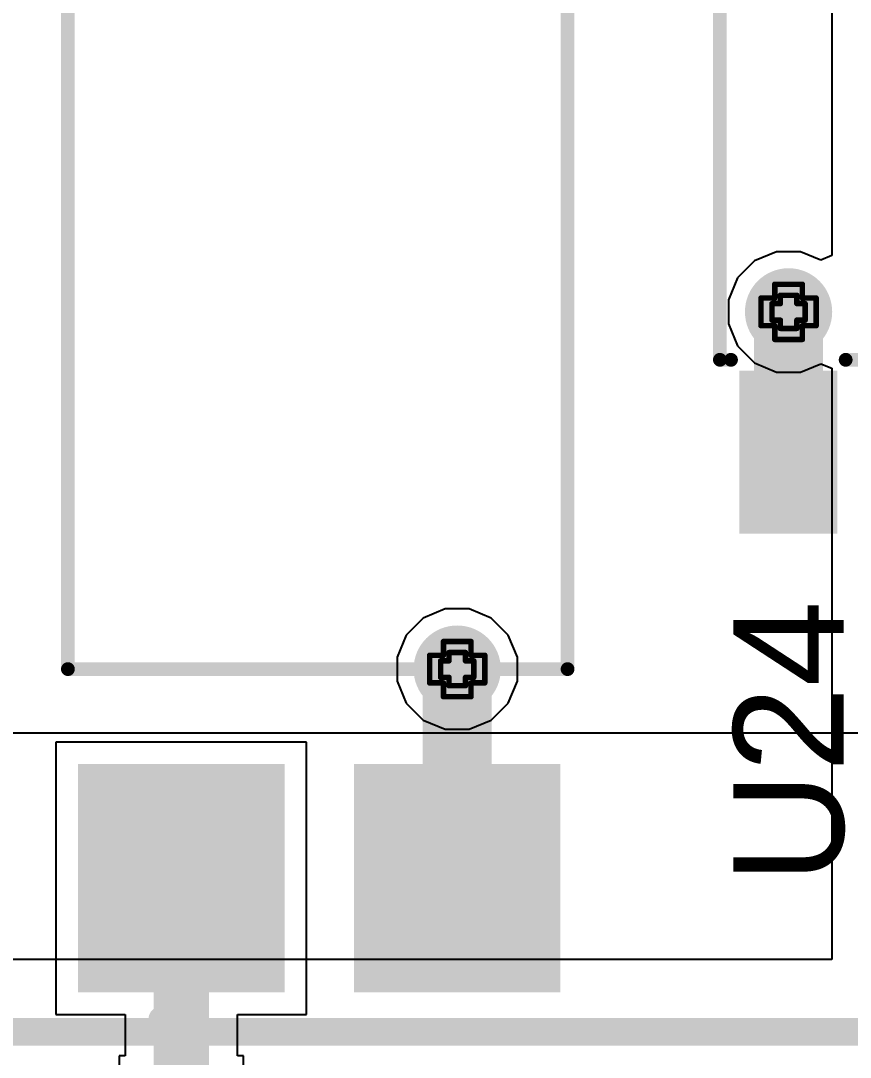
# Model space of a CAD drawing. Header units: inches. Extents: x -3 to 5259, y -3 to 5282.
# Drawn here: x 56.57 to 64.2, y 76.34 to 85.88 of the extents above; entities that cross this region are included whole.
import ezdxf

# ---------------------------------------------------------------- set-up
doc = ezdxf.new("R2010")
doc.units = ezdxf.units.IN
for name, color, linetype in [('Bottom Layer', 5, 'Continuous'), ('Bottom Solder', 6, 'Continuous'), ('Drill Drawing', 1, 'Continuous'), ('Layer 1', 16, 'Continuous'), ('Layer 2', 76, 'Continuous'), ('Top Layer', 1, 'Continuous'), ('Top Overlay', 2, 'Continuous'), ('Top Paste', 8, 'Continuous'), ('Top Solder', 216, 'Continuous'), ('Via Holes', 16, 'Continuous')]:
    doc.layers.add(name, color=color, linetype=linetype)
doc.styles.add('Arial', font='', dxfattribs={"height": 0.2})
doc.styles.get('Arial').set_extended_font_data('Arial')

# ---------------------------------------------------------------- blocks, each defined once
blk = doc.blocks.new('SO_5_4')
at = {"layer": 'Top Layer'}
for points in [[(-3.84985641, 0.8699995299999999), (-3.84985641, 1.67000047), (-2.44985667, 1.67000047), (-2.44985667, 0.8699995300000001)], [(2.44985667, 0.8699995299999999), (2.44985667, 1.67000047), (3.84985641, 1.67000047), (3.84985641, 0.8699995300000001)], [(2.47499759, -0.4000004700000002), (2.47499759, 0.4000004699999998), (3.87499733, 0.4000004700000002), (3.87499733, -0.4000004699999998)], [(-3.87499987, -1.67000047), (-3.87499987, -0.8699995300000001), (-2.47500013, -0.8699995299999999), (-2.47500013, -1.67000047)], [(2.44985667, -1.67000047), (2.44985667, -0.8699995300000001), (3.84985641, -0.8699995299999999), (3.84985641, -1.67000047)]]:
    blk.add_hatch(color=1, dxfattribs=at).paths.add_polyline_path(points)
at = {"layer": 'Top Paste'}
for points in [[(-3.84985641, 0.8699995299999999), (-3.84985641, 1.67000047), (-2.44985667, 1.67000047), (-2.44985667, 0.8699995300000001)], [(2.44985667, 0.8699995299999999), (2.44985667, 1.67000047), (3.84985641, 1.67000047), (3.84985641, 0.8699995300000001)], [(2.47499759, -0.4000004700000002), (2.47499759, 0.4000004699999998), (3.87499733, 0.4000004700000002), (3.87499733, -0.4000004699999998)], [(-3.87499987, -1.67000047), (-3.87499987, -0.8699995300000001), (-2.47500013, -0.8699995299999999), (-2.47500013, -1.67000047)], [(2.44985667, -1.67000047), (2.44985667, -0.8699995300000001), (3.84985641, -0.8699995299999999), (3.84985641, -1.67000047)]]:
    blk.add_hatch(color=8, dxfattribs=at).paths.add_polyline_path(points)
at = {"layer": 'Top Solder'}
for points in [[(-3.900656409999999, 0.8191995299999998), (-3.900656409999999, 1.72080047), (-2.39905667, 1.72080047), (-2.39905667, 0.8191995300000001)], [(2.39905667, 0.8191995299999998), (2.39905667, 1.72080047), (3.900656409999999, 1.72080047), (3.900656409999999, 0.8191995300000001)], [(2.42419759, -0.4508004700000001), (2.42419759, 0.4508004699999998), (3.92579733, 0.4508004700000001), (3.92579733, -0.4508004699999998)], [(-3.92579987, -1.72080047), (-3.92579987, -0.8191995300000001), (-2.42420013, -0.8191995299999998), (-2.42420013, -1.72080047)], [(2.39905667, -1.72080047), (2.39905667, -0.8191995300000001), (3.900656409999999, -0.8191995299999998), (3.900656409999999, -1.72080047)]]:
    blk.add_hatch(color=216, dxfattribs=at).paths.add_polyline_path(points)
at = {"layer": 'Top Overlay'}
for points in [[(-2.29997, 1.797685, 0.127, 0.127, 0), (-2.29997, 1.8998692, 0.127, 0.127, 0)], [(-0.5079745999999999, 1.8998692, 0.127, 0.127, 0), (-2.29997, 1.8998692, 0.127, 0.127, 0)], [(0.508, 1.8998692, 0.127, 0.127, -1), (-0.507746, 1.8998184, 0.127, 0.127, 0)], [(2.2999954, 1.8998692, 0.127, 0.127, 0), (0.5080254, 1.8998692, 0.127, 0.127, 0)], [(2.2999954, 1.797685, 0.127, 0.127, 0), (2.2999954, 1.8998692, 0.127, 0.127, 0)], [(2.2999954, 1.797812, 0.127, 0.127, 0), (2.2999954, 1.8998692, 0.127, 0.127, 0)], [(-3.988054, 1.2954, 0.127, 0.127, 0), (-4.115054, 1.4224, 0.127, 0.127, 0)], [(-4.115054, 1.1684, 0.127, 0.127, 0), (-4.115054, 1.4224, 0.127, 0.127, 0)], [(-4.115054, 1.1684, 0.127, 0.127, 0), (-3.988054, 1.2954, 0.127, 0.127, 0)], [(-2.29997, -0.7421371999999999, 0.127, 0.127, 0), (-2.29997, 0.7421118, 0.127, 0.127, 0)], [(2.2999954, 0.5186426, 0.127, 0.127, 0), (2.2999954, 0.742188, 0.127, 0.127, 0)], [(2.2999954, -0.742188, 0.127, 0.127, 0), (2.2999954, -0.5188965999999999, 0.127, 0.127, 0)], [(-2.29997, -1.9000724, 0.127, 0.127, 0), (-2.29997, -1.798066, 0.127, 0.127, 0)], [(2.2999954, -1.9000724, 0.127, 0.127, 0), (2.2999954, -1.7978882, 0.127, 0.127, 0)], [(2.2999954, -1.9000724, 0.127, 0.127, 0), (-2.29997, -1.9000724, 0.127, 0.127, 0)]]:
    blk.add_lwpolyline(points, format="xyseb", dxfattribs=at)
for points in [[(-2.33172, 1.8998692, 0.0635, 0.0635, 1), (-2.26822, 1.8998692, 0.0635, 0.0635, 1)], [(-2.33172, 1.8998692, 0.0635, 0.0635, 1), (-2.26822, 1.8998692, 0.0635, 0.0635, 1)], [(-0.5397246, 1.8998692, 0.0635, 0.0635, 1), (-0.4762245999999999, 1.8998692, 0.0635, 0.0635, 1)], [(-0.539496, 1.8998184, 0.0635, 0.0635, 1), (-0.475996, 1.8998184, 0.0635, 0.0635, 1)], [(0.47625, 1.8998692, 0.0635, 0.0635, 1), (0.5397500000000001, 1.8998692, 0.0635, 0.0635, 1)], [(0.4762754, 1.8998692, 0.0635, 0.0635, 1), (0.5397753999999999, 1.8998692, 0.0635, 0.0635, 1)], [(2.2682454, 1.8998692, 0.0635, 0.0635, 1), (2.3317454, 1.8998692, 0.0635, 0.0635, 1)], [(2.2682454, 1.8998692, 0.0635, 0.0635, 1), (2.3317454, 1.8998692, 0.0635, 0.0635, 1)], [(2.2682454, 1.8998692, 0.0635, 0.0635, 1), (2.3317454, 1.8998692, 0.0635, 0.0635, 1)], [(-2.33172, 1.797685, 0.0635, 0.0635, 1), (-2.26822, 1.797685, 0.0635, 0.0635, 1)], [(2.2682454, 1.797812, 0.0635, 0.0635, 1), (2.3317454, 1.797812, 0.0635, 0.0635, 1)], [(2.2682454, 1.797685, 0.0635, 0.0635, 1), (2.3317454, 1.797685, 0.0635, 0.0635, 1)], [(-4.146803999999999, 1.4224, 0.0635, 0.0635, 1), (-4.083303999999999, 1.4224, 0.0635, 0.0635, 1)], [(-4.146803999999999, 1.4224, 0.0635, 0.0635, 1), (-4.083303999999999, 1.4224, 0.0635, 0.0635, 1)], [(-4.019804, 1.2954, 0.0635, 0.0635, 1), (-3.956304, 1.2954, 0.0635, 0.0635, 1)], [(-4.019804, 1.2954, 0.0635, 0.0635, 1), (-3.956304, 1.2954, 0.0635, 0.0635, 1)], [(-4.146803999999999, 1.1684, 0.0635, 0.0635, 1), (-4.083303999999999, 1.1684, 0.0635, 0.0635, 1)], [(-4.146803999999999, 1.1684, 0.0635, 0.0635, 1), (-4.083303999999999, 1.1684, 0.0635, 0.0635, 1)], [(-2.33172, 0.7421118, 0.0635, 0.0635, 1), (-2.26822, 0.7421118, 0.0635, 0.0635, 1)], [(2.2682454, 0.742188, 0.0635, 0.0635, 1), (2.3317454, 0.742188, 0.0635, 0.0635, 1)], [(2.2682454, 0.5186426, 0.0635, 0.0635, 1), (2.3317454, 0.5186426, 0.0635, 0.0635, 1)], [(2.2682454, -0.5188965999999999, 0.0635, 0.0635, 1), (2.3317454, -0.5188965999999999, 0.0635, 0.0635, 1)], [(-2.33172, -0.7421371999999999, 0.0635, 0.0635, 1), (-2.26822, -0.7421371999999999, 0.0635, 0.0635, 1)], [(2.2682454, -0.742188, 0.0635, 0.0635, 1), (2.3317454, -0.742188, 0.0635, 0.0635, 1)], [(-2.33172, -1.798066, 0.0635, 0.0635, 1), (-2.26822, -1.798066, 0.0635, 0.0635, 1)], [(2.2682454, -1.7978882, 0.0635, 0.0635, 1), (2.3317454, -1.7978882, 0.0635, 0.0635, 1)], [(-2.33172, -1.9000724, 0.0635, 0.0635, 1), (-2.26822, -1.9000724, 0.0635, 0.0635, 1)], [(-2.33172, -1.9000724, 0.0635, 0.0635, 1), (-2.26822, -1.9000724, 0.0635, 0.0635, 1)], [(2.2682454, -1.9000724, 0.0635, 0.0635, 1), (2.3317454, -1.9000724, 0.0635, 0.0635, 1)], [(2.2682454, -1.9000724, 0.0635, 0.0635, 1), (2.3317454, -1.9000724, 0.0635, 0.0635, 1)]]:
    blk.add_lwpolyline(points, format="xyseb", close=True, dxfattribs=at)
blk = doc.blocks.new('PC817C_5')
at = {"layer": 'Top Layer'}
for points in [[(-4.100068, 2.1699982), (-4.100068, 0.3700018), (-6.100064, 0.3700018), (-6.100064, 2.1699982)], [(-4.100068, -0.3700018), (-4.100068, -2.1699982), (-6.100064, -2.1699982), (-6.100064, -0.3700018)]]:
    blk.add_hatch(color=1, dxfattribs=at).paths.add_polyline_path(points)
at = {"layer": 'Top Paste'}
for points in [[(-4.100068, 2.1699982), (-4.100068, 0.3700018), (-6.100064, 0.3700018), (-6.100064, 2.1699982)], [(-4.100068, -0.3700018), (-4.100068, -2.1699982), (-6.100064, -2.1699982), (-6.100064, -0.3700018)]]:
    blk.add_hatch(color=8, dxfattribs=at).paths.add_polyline_path(points)
at = {"layer": 'Top Solder'}
for points in [[(-4.049268, 2.2207982), (-4.049268, 0.3192018), (-6.150863999999999, 0.3192018), (-6.150863999999999, 2.2207982)], [(-4.049268, -0.3192018), (-4.049268, -2.2207982), (-6.150863999999999, -2.2207982), (-6.150863999999999, -0.3192018)]]:
    blk.add_hatch(color=216, dxfattribs=at).paths.add_polyline_path(points)
at = {"layer": 'Top Overlay'}
for points in [[(-3.175, 2.3139654, 0.127, 0.127, 0), (-3.175, -2.2859492, 0.127, 0.127, 0)], [(-3.175, 2.3139654, 0.127, 0.127, 0), (3.324885399999999, 2.3139654, 0.127, 0.127, 0)], [(-6.400799999999999, 1.4478, 0.2499995, 0.2499995, 0), (-6.2738, 1.3208, 0.2499995, 0.2499995, 0)], [(-6.400799999999999, 1.4478, 0.2499995, 0.2499995, 0), (-6.400799999999999, 1.1938, 0.2499995, 0.2499995, 0)], [(-6.2738, 1.3208, 0.2499995, 0.2499995, 0), (-6.400799999999999, 1.1938, 0.2499995, 0.2499995, 0)], [(-3.175, -2.2859492, 0.127, 0.127, 0), (3.324885399999999, -2.2859492, 0.127, 0.127, 0)]]:
    blk.add_lwpolyline(points, format="xyseb", dxfattribs=at)
for points in [[(-3.20675, 2.3139654, 0.0635, 0.0635, 1), (-3.14325, 2.3139654, 0.0635, 0.0635, 1)], [(-3.20675, 2.3139654, 0.0635, 0.0635, 1), (-3.14325, 2.3139654, 0.0635, 0.0635, 1)], [(-6.46329924, 1.4478, 0.12499848, 0.12499848, 1), (-6.338300759999999, 1.4478, 0.12499848, 0.12499848, 1)], [(-6.46329924, 1.4478, 0.12499848, 0.12499848, 1), (-6.338300759999999, 1.4478, 0.12499848, 0.12499848, 1)], [(-6.33629924, 1.3208, 0.12499848, 0.12499848, 1), (-6.211300759999999, 1.3208, 0.12499848, 0.12499848, 1)], [(-6.33629924, 1.3208, 0.12499848, 0.12499848, 1), (-6.211300759999999, 1.3208, 0.12499848, 0.12499848, 1)], [(-6.46329924, 1.1938, 0.12499848, 0.12499848, 1), (-6.338300759999999, 1.1938, 0.12499848, 0.12499848, 1)], [(-6.46329924, 1.1938, 0.12499848, 0.12499848, 1), (-6.338300759999999, 1.1938, 0.12499848, 0.12499848, 1)], [(-3.20675, -2.2859492, 0.0635, 0.0635, 1), (-3.14325, -2.2859492, 0.0635, 0.0635, 1)], [(-3.20675, -2.2859492, 0.0635, 0.0635, 1), (-3.14325, -2.2859492, 0.0635, 0.0635, 1)]]:
    blk.add_lwpolyline(points, format="xyseb", close=True, dxfattribs=at)

msp = doc.modelspace()

# ---------------------------------------------------------------- hatches: boundary and pattern name
at = {"layer": 'Bottom Layer'}
h = msp.add_hatch(color=5, dxfattribs=at)
edge = h.paths.add_edge_path()
edge.add_arc((63.63605763999999, 83.20344547999998), 0.2999994, 0, 360)
h = msp.add_hatch(color=5, dxfattribs=at)
edge = h.paths.add_edge_path()
edge.add_arc((60.58549223999999, 79.91470681999999), 0.2999994, 0, 360)
at = {"layer": 'Bottom Solder'}
h = msp.add_hatch(color=6, dxfattribs=at)
edge = h.paths.add_edge_path()
edge.add_arc((63.63605763999999, 83.20344547999998), 0.4015993999999999, 0, 360)
h = msp.add_hatch(color=6, dxfattribs=at)
edge = h.paths.add_edge_path()
edge.add_arc((60.58549223999999, 79.91470681999999), 0.4015993999999999, 0, 360)
at = {"layer": 'Layer 1'}
h = msp.add_hatch(color=16, dxfattribs=at)
edge = h.paths.add_edge_path()
edge.add_arc((63.63605763999999, 83.20344547999998), 0.2999994, 0, 360)
h = msp.add_hatch(color=16, dxfattribs=at)
edge = h.paths.add_edge_path()
edge.add_arc((60.58549223999999, 79.91470681999999), 0.2999994, 0, 360)
at = {"layer": 'Layer 2'}
h = msp.add_hatch(color=76, dxfattribs=at)
edge = h.paths.add_edge_path()
edge.add_arc((63.63605763999999, 83.20344547999998), 0.2999994, 0, 360)
h = msp.add_hatch(color=76, dxfattribs=at)
edge = h.paths.add_edge_path()
edge.add_arc((60.58549223999999, 79.91470681999999), 0.2999994, 0, 360)
at = {"layer": 'Top Layer'}
h = msp.add_hatch(color=1, dxfattribs=at)
edge = h.paths.add_edge_path()
edge.add_arc((63.63605763999999, 83.20344547999998), 0.2999994, 0, 360)
h = msp.add_hatch(color=1, dxfattribs=at)
edge = h.paths.add_edge_path()
edge.add_arc((60.58549223999999, 79.91470681999999), 0.2999994, 0, 360)
at = {"layer": 'Top Solder'}
h = msp.add_hatch(color=216, dxfattribs=at)
edge = h.paths.add_edge_path()
edge.add_arc((63.63605763999999, 83.20344547999998), 0.4015993999999999, 0, 360)
h = msp.add_hatch(color=216, dxfattribs=at)
edge = h.paths.add_edge_path()
edge.add_arc((60.58549223999999, 79.91470681999999), 0.4015993999999999, 0, 360)
at = {"layer": 'Via Holes'}
h = msp.add_hatch(color=7, dxfattribs=at)
edge = h.paths.add_edge_path()
edge.add_arc((63.63605763999999, 83.20344547999998), 0.1499997, 0, 360)
h = msp.add_hatch(color=7, dxfattribs=at)
edge = h.paths.add_edge_path()
edge.add_arc((60.58549223999999, 79.91470681999999), 0.1499997, 0, 360)

# ---------------------------------------------------------------- linework, layer by layer
at = {"layer": 'Bottom Layer'}
msp.add_line((110.8536137, 79.3242), (48.1076, 79.3242), dxfattribs=at)
at = {"layer": 'Drill Drawing'}
for points in [[(63.50905763999999, 83.33044548, 0.0508, 0.0508, 0), (63.50905763999999, 83.45744547999999, 0.0508, 0.0508, 0)], [(63.50905763999999, 83.45744547999999, 0.0508, 0.0508, 0), (63.76305764, 83.45744547999999, 0.0508, 0.0508, 0)], [(63.76305764, 83.33044548, 0.0508, 0.0508, 0), (63.76305764, 83.45744547999999, 0.0508, 0.0508, 0)], [(63.38205764, 83.07644547999999, 0.0508, 0.0508, 0), (63.38205764, 83.33044548, 0.0508, 0.0508, 0)], [(63.38205764, 83.33044548, 0.0508, 0.0508, 0), (63.50905763999999, 83.33044548, 0.0508, 0.0508, 0)], [(63.48365764, 83.12724548, 0.0508, 0.0508, 0), (63.48365764, 83.27964548, 0.0508, 0.0508, 0)], [(63.48365764, 83.27964548, 0.0508, 0.0508, 0), (63.55985764, 83.27964548, 0.0508, 0.0508, 0)], [(63.55985764, 83.27964548, 0.0508, 0.0508, 0), (63.55985764, 83.35584548, 0.0508, 0.0508, 0)], [(63.55985764, 83.35584548, 0.0508, 0.0508, 0), (63.71225764, 83.35584548, 0.0508, 0.0508, 0)], [(63.71225764, 83.27964548, 0.0508, 0.0508, 0), (63.71225764, 83.35584548, 0.0508, 0.0508, 0)], [(63.71225764, 83.27964548, 0.0508, 0.0508, 0), (63.78845764, 83.27964548, 0.0508, 0.0508, 0)], [(63.76305764, 83.33044548, 0.0508, 0.0508, 0), (63.89005763999999, 83.33044548, 0.0508, 0.0508, 0)], [(63.78845764, 83.12724548, 0.0508, 0.0508, 0), (63.78845764, 83.27964548, 0.0508, 0.0508, 0)], [(63.89005763999999, 83.07644547999999, 0.0508, 0.0508, 0), (63.89005763999999, 83.33044548, 0.0508, 0.0508, 0)], [(63.48365764, 83.12724548, 0.0508, 0.0508, 0), (63.55985764, 83.12724548, 0.0508, 0.0508, 0)], [(63.55985764, 83.05104548, 0.0508, 0.0508, 0), (63.55985764, 83.12724548, 0.0508, 0.0508, 0)], [(63.71225764, 83.12724548, 0.0508, 0.0508, 0), (63.78845764, 83.12724548, 0.0508, 0.0508, 0)], [(63.71225764, 83.05104548, 0.0508, 0.0508, 0), (63.71225764, 83.12724548, 0.0508, 0.0508, 0)], [(63.38205764, 83.07644547999999, 0.0508, 0.0508, 0), (63.50905763999999, 83.07644547999999, 0.0508, 0.0508, 0)], [(63.50905763999999, 82.94944548, 0.0508, 0.0508, 0), (63.50905763999999, 83.07644547999999, 0.0508, 0.0508, 0)], [(63.55985764, 83.05104548, 0.0508, 0.0508, 0), (63.71225764, 83.05104548, 0.0508, 0.0508, 0)], [(63.76305764, 83.07644547999999, 0.0508, 0.0508, 0), (63.89005763999999, 83.07644547999999, 0.0508, 0.0508, 0)], [(63.76305764, 82.94944548, 0.0508, 0.0508, 0), (63.76305764, 83.07644547999999, 0.0508, 0.0508, 0)], [(63.50905763999999, 82.94944548, 0.0508, 0.0508, 0), (63.76305764, 82.94944548, 0.0508, 0.0508, 0)], [(60.45849223999999, 80.04170681999999, 0.0508, 0.0508, 0), (60.45849223999999, 80.16870682, 0.0508, 0.0508, 0)], [(60.45849223999999, 80.16870682, 0.0508, 0.0508, 0), (60.71249224, 80.16870682, 0.0508, 0.0508, 0)], [(60.71249224, 80.04170681999999, 0.0508, 0.0508, 0), (60.71249224, 80.16870682, 0.0508, 0.0508, 0)], [(60.33149224, 79.78770682, 0.0508, 0.0508, 0), (60.33149224, 80.04170681999999, 0.0508, 0.0508, 0)], [(60.33149224, 80.04170681999999, 0.0508, 0.0508, 0), (60.45849223999999, 80.04170681999999, 0.0508, 0.0508, 0)], [(60.50929224, 79.99090681999999, 0.0508, 0.0508, 0), (60.50929224, 80.06710681999999, 0.0508, 0.0508, 0)], [(60.50929224, 80.06710681999999, 0.0508, 0.0508, 0), (60.66169223999999, 80.06710681999999, 0.0508, 0.0508, 0)], [(60.66169223999999, 79.99090681999999, 0.0508, 0.0508, 0), (60.66169223999999, 80.06710681999999, 0.0508, 0.0508, 0)], [(60.71249224, 80.04170681999999, 0.0508, 0.0508, 0), (60.83949224, 80.04170681999999, 0.0508, 0.0508, 0)], [(60.83949224, 79.78770682, 0.0508, 0.0508, 0), (60.83949224, 80.04170681999999, 0.0508, 0.0508, 0)], [(60.43309224, 79.83850682, 0.0508, 0.0508, 0), (60.43309224, 79.99090681999999, 0.0508, 0.0508, 0)], [(60.43309224, 79.99090681999999, 0.0508, 0.0508, 0), (60.50929224, 79.99090681999999, 0.0508, 0.0508, 0)], [(60.66169223999999, 79.99090681999999, 0.0508, 0.0508, 0), (60.73789224, 79.99090681999999, 0.0508, 0.0508, 0)], [(60.73789224, 79.83850682, 0.0508, 0.0508, 0), (60.73789224, 79.99090681999999, 0.0508, 0.0508, 0)], [(60.33149224, 79.78770682, 0.0508, 0.0508, 0), (60.45849223999999, 79.78770682, 0.0508, 0.0508, 0)], [(60.43309224, 79.83850682, 0.0508, 0.0508, 0), (60.50929224, 79.83850682, 0.0508, 0.0508, 0)], [(60.45849223999999, 79.66070682, 0.0508, 0.0508, 0), (60.45849223999999, 79.78770682, 0.0508, 0.0508, 0)], [(60.50929224, 79.76230681999999, 0.0508, 0.0508, 0), (60.50929224, 79.83850682, 0.0508, 0.0508, 0)], [(60.50929224, 79.76230681999999, 0.0508, 0.0508, 0), (60.66169223999999, 79.76230681999999, 0.0508, 0.0508, 0)], [(60.66169223999999, 79.83850682, 0.0508, 0.0508, 0), (60.73789224, 79.83850682, 0.0508, 0.0508, 0)], [(60.66169223999999, 79.76230681999999, 0.0508, 0.0508, 0), (60.66169223999999, 79.83850682, 0.0508, 0.0508, 0)], [(60.71249224, 79.78770682, 0.0508, 0.0508, 0), (60.83949224, 79.78770682, 0.0508, 0.0508, 0)], [(60.71249224, 79.66070682, 0.0508, 0.0508, 0), (60.71249224, 79.78770682, 0.0508, 0.0508, 0)], [(60.45849223999999, 79.66070682, 0.0508, 0.0508, 0), (60.71249224, 79.66070682, 0.0508, 0.0508, 0)]]:
    msp.add_lwpolyline(points, format="xyseb", dxfattribs=at)
for points in [[(63.49635764, 83.45744547999999, 0.0254, 0.0254, 1), (63.52175764, 83.45744547999999, 0.0254, 0.0254, 1)], [(63.49635764, 83.45744547999999, 0.0254, 0.0254, 1), (63.52175764, 83.45744547999999, 0.0254, 0.0254, 1)], [(63.75035764, 83.45744547999999, 0.0254, 0.0254, 1), (63.77575763999999, 83.45744547999999, 0.0254, 0.0254, 1)], [(63.75035764, 83.45744547999999, 0.0254, 0.0254, 1), (63.77575763999999, 83.45744547999999, 0.0254, 0.0254, 1)], [(63.36935763999999, 83.33044548, 0.0254, 0.0254, 1), (63.39475764, 83.33044548, 0.0254, 0.0254, 1)], [(63.36935763999999, 83.33044548, 0.0254, 0.0254, 1), (63.39475764, 83.33044548, 0.0254, 0.0254, 1)], [(63.47095763999999, 83.27964548, 0.0254, 0.0254, 1), (63.49635764, 83.27964548, 0.0254, 0.0254, 1)], [(63.47095763999999, 83.27964548, 0.0254, 0.0254, 1), (63.49635764, 83.27964548, 0.0254, 0.0254, 1)], [(63.49635764, 83.33044548, 0.0254, 0.0254, 1), (63.52175764, 83.33044548, 0.0254, 0.0254, 1)], [(63.49635764, 83.33044548, 0.0254, 0.0254, 1), (63.52175764, 83.33044548, 0.0254, 0.0254, 1)], [(63.54715763999999, 83.35584548, 0.0254, 0.0254, 1), (63.57255763999999, 83.35584548, 0.0254, 0.0254, 1)], [(63.54715763999999, 83.35584548, 0.0254, 0.0254, 1), (63.57255763999999, 83.35584548, 0.0254, 0.0254, 1)], [(63.54715763999999, 83.27964548, 0.0254, 0.0254, 1), (63.57255763999999, 83.27964548, 0.0254, 0.0254, 1)], [(63.54715763999999, 83.27964548, 0.0254, 0.0254, 1), (63.57255763999999, 83.27964548, 0.0254, 0.0254, 1)], [(63.69955764, 83.35584548, 0.0254, 0.0254, 1), (63.72495764, 83.35584548, 0.0254, 0.0254, 1)], [(63.69955764, 83.35584548, 0.0254, 0.0254, 1), (63.72495764, 83.35584548, 0.0254, 0.0254, 1)], [(63.69955764, 83.27964548, 0.0254, 0.0254, 1), (63.72495764, 83.27964548, 0.0254, 0.0254, 1)], [(63.69955764, 83.27964548, 0.0254, 0.0254, 1), (63.72495764, 83.27964548, 0.0254, 0.0254, 1)], [(63.75035764, 83.33044548, 0.0254, 0.0254, 1), (63.77575763999999, 83.33044548, 0.0254, 0.0254, 1)], [(63.75035764, 83.33044548, 0.0254, 0.0254, 1), (63.77575763999999, 83.33044548, 0.0254, 0.0254, 1)], [(63.77575763999999, 83.27964548, 0.0254, 0.0254, 1), (63.80115764, 83.27964548, 0.0254, 0.0254, 1)], [(63.77575763999999, 83.27964548, 0.0254, 0.0254, 1), (63.80115764, 83.27964548, 0.0254, 0.0254, 1)], [(63.87735763999999, 83.33044548, 0.0254, 0.0254, 1), (63.90275764, 83.33044548, 0.0254, 0.0254, 1)], [(63.87735763999999, 83.33044548, 0.0254, 0.0254, 1), (63.90275764, 83.33044548, 0.0254, 0.0254, 1)], [(63.47095763999999, 83.12724548, 0.0254, 0.0254, 1), (63.49635764, 83.12724548, 0.0254, 0.0254, 1)], [(63.47095763999999, 83.12724548, 0.0254, 0.0254, 1), (63.49635764, 83.12724548, 0.0254, 0.0254, 1)], [(63.54715763999999, 83.12724548, 0.0254, 0.0254, 1), (63.57255763999999, 83.12724548, 0.0254, 0.0254, 1)], [(63.54715763999999, 83.12724548, 0.0254, 0.0254, 1), (63.57255763999999, 83.12724548, 0.0254, 0.0254, 1)], [(63.69955764, 83.12724548, 0.0254, 0.0254, 1), (63.72495764, 83.12724548, 0.0254, 0.0254, 1)], [(63.69955764, 83.12724548, 0.0254, 0.0254, 1), (63.72495764, 83.12724548, 0.0254, 0.0254, 1)], [(63.77575763999999, 83.12724548, 0.0254, 0.0254, 1), (63.80115764, 83.12724548, 0.0254, 0.0254, 1)], [(63.77575763999999, 83.12724548, 0.0254, 0.0254, 1), (63.80115764, 83.12724548, 0.0254, 0.0254, 1)], [(63.36935763999999, 83.07644547999999, 0.0254, 0.0254, 1), (63.39475764, 83.07644547999999, 0.0254, 0.0254, 1)], [(63.36935763999999, 83.07644547999999, 0.0254, 0.0254, 1), (63.39475764, 83.07644547999999, 0.0254, 0.0254, 1)], [(63.49635764, 83.07644547999999, 0.0254, 0.0254, 1), (63.52175764, 83.07644547999999, 0.0254, 0.0254, 1)], [(63.49635764, 83.07644547999999, 0.0254, 0.0254, 1), (63.52175764, 83.07644547999999, 0.0254, 0.0254, 1)], [(63.54715763999999, 83.05104548, 0.0254, 0.0254, 1), (63.57255763999999, 83.05104548, 0.0254, 0.0254, 1)], [(63.54715763999999, 83.05104548, 0.0254, 0.0254, 1), (63.57255763999999, 83.05104548, 0.0254, 0.0254, 1)], [(63.69955764, 83.05104548, 0.0254, 0.0254, 1), (63.72495764, 83.05104548, 0.0254, 0.0254, 1)], [(63.69955764, 83.05104548, 0.0254, 0.0254, 1), (63.72495764, 83.05104548, 0.0254, 0.0254, 1)], [(63.75035764, 83.07644547999999, 0.0254, 0.0254, 1), (63.77575763999999, 83.07644547999999, 0.0254, 0.0254, 1)], [(63.75035764, 83.07644547999999, 0.0254, 0.0254, 1), (63.77575763999999, 83.07644547999999, 0.0254, 0.0254, 1)], [(63.87735763999999, 83.07644547999999, 0.0254, 0.0254, 1), (63.90275764, 83.07644547999999, 0.0254, 0.0254, 1)], [(63.87735763999999, 83.07644547999999, 0.0254, 0.0254, 1), (63.90275764, 83.07644547999999, 0.0254, 0.0254, 1)], [(63.49635764, 82.94944548, 0.0254, 0.0254, 1), (63.52175764, 82.94944548, 0.0254, 0.0254, 1)], [(63.49635764, 82.94944548, 0.0254, 0.0254, 1), (63.52175764, 82.94944548, 0.0254, 0.0254, 1)], [(63.75035764, 82.94944548, 0.0254, 0.0254, 1), (63.77575763999999, 82.94944548, 0.0254, 0.0254, 1)], [(63.75035764, 82.94944548, 0.0254, 0.0254, 1), (63.77575763999999, 82.94944548, 0.0254, 0.0254, 1)], [(60.44579224, 80.16870682, 0.0254, 0.0254, 1), (60.47119224, 80.16870682, 0.0254, 0.0254, 1)], [(60.44579224, 80.16870682, 0.0254, 0.0254, 1), (60.47119224, 80.16870682, 0.0254, 0.0254, 1)], [(60.69979223999999, 80.16870682, 0.0254, 0.0254, 1), (60.72519223999999, 80.16870682, 0.0254, 0.0254, 1)], [(60.69979223999999, 80.16870682, 0.0254, 0.0254, 1), (60.72519223999999, 80.16870682, 0.0254, 0.0254, 1)], [(60.31879223999999, 80.04170681999999, 0.0254, 0.0254, 1), (60.34419224, 80.04170681999999, 0.0254, 0.0254, 1)], [(60.31879223999999, 80.04170681999999, 0.0254, 0.0254, 1), (60.34419224, 80.04170681999999, 0.0254, 0.0254, 1)], [(60.44579224, 80.04170681999999, 0.0254, 0.0254, 1), (60.47119224, 80.04170681999999, 0.0254, 0.0254, 1)], [(60.44579224, 80.04170681999999, 0.0254, 0.0254, 1), (60.47119224, 80.04170681999999, 0.0254, 0.0254, 1)], [(60.49659224, 80.06710681999999, 0.0254, 0.0254, 1), (60.52199224, 80.06710681999999, 0.0254, 0.0254, 1)], [(60.49659224, 80.06710681999999, 0.0254, 0.0254, 1), (60.52199224, 80.06710681999999, 0.0254, 0.0254, 1)], [(60.64899224, 80.06710681999999, 0.0254, 0.0254, 1), (60.67439224, 80.06710681999999, 0.0254, 0.0254, 1)], [(60.64899224, 80.06710681999999, 0.0254, 0.0254, 1), (60.67439224, 80.06710681999999, 0.0254, 0.0254, 1)], [(60.69979223999999, 80.04170681999999, 0.0254, 0.0254, 1), (60.72519223999999, 80.04170681999999, 0.0254, 0.0254, 1)], [(60.69979223999999, 80.04170681999999, 0.0254, 0.0254, 1), (60.72519223999999, 80.04170681999999, 0.0254, 0.0254, 1)], [(60.82679224, 80.04170681999999, 0.0254, 0.0254, 1), (60.85219224, 80.04170681999999, 0.0254, 0.0254, 1)], [(60.82679224, 80.04170681999999, 0.0254, 0.0254, 1), (60.85219224, 80.04170681999999, 0.0254, 0.0254, 1)], [(60.42039223999999, 79.99090681999999, 0.0254, 0.0254, 1), (60.44579224, 79.99090681999999, 0.0254, 0.0254, 1)], [(60.42039223999999, 79.99090681999999, 0.0254, 0.0254, 1), (60.44579224, 79.99090681999999, 0.0254, 0.0254, 1)], [(60.49659224, 79.99090681999999, 0.0254, 0.0254, 1), (60.52199224, 79.99090681999999, 0.0254, 0.0254, 1)], [(60.49659224, 79.99090681999999, 0.0254, 0.0254, 1), (60.52199224, 79.99090681999999, 0.0254, 0.0254, 1)], [(60.64899224, 79.99090681999999, 0.0254, 0.0254, 1), (60.67439224, 79.99090681999999, 0.0254, 0.0254, 1)], [(60.64899224, 79.99090681999999, 0.0254, 0.0254, 1), (60.67439224, 79.99090681999999, 0.0254, 0.0254, 1)], [(60.72519223999999, 79.99090681999999, 0.0254, 0.0254, 1), (60.75059224, 79.99090681999999, 0.0254, 0.0254, 1)], [(60.72519223999999, 79.99090681999999, 0.0254, 0.0254, 1), (60.75059224, 79.99090681999999, 0.0254, 0.0254, 1)], [(60.31879223999999, 79.78770682, 0.0254, 0.0254, 1), (60.34419224, 79.78770682, 0.0254, 0.0254, 1)], [(60.31879223999999, 79.78770682, 0.0254, 0.0254, 1), (60.34419224, 79.78770682, 0.0254, 0.0254, 1)], [(60.42039223999999, 79.83850682, 0.0254, 0.0254, 1), (60.44579224, 79.83850682, 0.0254, 0.0254, 1)], [(60.42039223999999, 79.83850682, 0.0254, 0.0254, 1), (60.44579224, 79.83850682, 0.0254, 0.0254, 1)], [(60.44579224, 79.78770682, 0.0254, 0.0254, 1), (60.47119224, 79.78770682, 0.0254, 0.0254, 1)], [(60.44579224, 79.78770682, 0.0254, 0.0254, 1), (60.47119224, 79.78770682, 0.0254, 0.0254, 1)], [(60.49659224, 79.83850682, 0.0254, 0.0254, 1), (60.52199224, 79.83850682, 0.0254, 0.0254, 1)], [(60.49659224, 79.83850682, 0.0254, 0.0254, 1), (60.52199224, 79.83850682, 0.0254, 0.0254, 1)], [(60.49659224, 79.76230681999999, 0.0254, 0.0254, 1), (60.52199224, 79.76230681999999, 0.0254, 0.0254, 1)], [(60.49659224, 79.76230681999999, 0.0254, 0.0254, 1), (60.52199224, 79.76230681999999, 0.0254, 0.0254, 1)], [(60.64899224, 79.83850682, 0.0254, 0.0254, 1), (60.67439224, 79.83850682, 0.0254, 0.0254, 1)], [(60.64899224, 79.83850682, 0.0254, 0.0254, 1), (60.67439224, 79.83850682, 0.0254, 0.0254, 1)], [(60.64899224, 79.76230681999999, 0.0254, 0.0254, 1), (60.67439224, 79.76230681999999, 0.0254, 0.0254, 1)], [(60.64899224, 79.76230681999999, 0.0254, 0.0254, 1), (60.67439224, 79.76230681999999, 0.0254, 0.0254, 1)], [(60.69979223999999, 79.78770682, 0.0254, 0.0254, 1), (60.72519223999999, 79.78770682, 0.0254, 0.0254, 1)], [(60.69979223999999, 79.78770682, 0.0254, 0.0254, 1), (60.72519223999999, 79.78770682, 0.0254, 0.0254, 1)], [(60.72519223999999, 79.83850682, 0.0254, 0.0254, 1), (60.75059224, 79.83850682, 0.0254, 0.0254, 1)], [(60.72519223999999, 79.83850682, 0.0254, 0.0254, 1), (60.75059224, 79.83850682, 0.0254, 0.0254, 1)], [(60.82679224, 79.78770682, 0.0254, 0.0254, 1), (60.85219224, 79.78770682, 0.0254, 0.0254, 1)], [(60.82679224, 79.78770682, 0.0254, 0.0254, 1), (60.85219224, 79.78770682, 0.0254, 0.0254, 1)], [(60.44579224, 79.66070682, 0.0254, 0.0254, 1), (60.47119224, 79.66070682, 0.0254, 0.0254, 1)], [(60.44579224, 79.66070682, 0.0254, 0.0254, 1), (60.47119224, 79.66070682, 0.0254, 0.0254, 1)], [(60.69979223999999, 79.66070682, 0.0254, 0.0254, 1), (60.72519223999999, 79.66070682, 0.0254, 0.0254, 1)], [(60.69979223999999, 79.66070682, 0.0254, 0.0254, 1), (60.72519223999999, 79.66070682, 0.0254, 0.0254, 1)]]:
    msp.add_lwpolyline(points, format="xyseb", close=True, dxfattribs=at)
at = {"layer": 'Layer 2'}
for p, q in [((64.0334, 87.00231265999999), (64.0334, 83.7223243)), ((63.52585973999999, 83.75744488), (63.32224318, 83.67310418)), ((63.74625554, 83.75744488), (63.52585973999999, 83.75744488)), ((63.9318, 83.68058956), (63.74625554, 83.75744488)), ((64.0334, 83.7223243), (63.9318, 83.68058956)), ((63.32224318, 83.67310418), (63.16639893999999, 83.51725993999999)), ((63.16639893999999, 83.51725993999999), (63.08205823999999, 83.31364338)), ((63.08205823999999, 83.31364338), (63.08205823999999, 83.09324758)), ((63.08205823999999, 83.09324758), (63.16639893999999, 82.88963102)), ((63.16639893999999, 82.88963102), (63.32224318, 82.73378677999999)), ((63.32224318, 82.73378677999999), (63.52585973999999, 82.64944607999999)), ((63.52585973999999, 82.64944607999999), (63.74625554, 82.64944607999999)), ((63.74625554, 82.64944607999999), (63.9318, 82.7263014)), ((63.9318, 82.7263014), (64.0334, 82.68456666)), ((64.0334, 82.68456666), (64.0334, 77.2414)), ((60.47529434, 80.46870621999999), (60.27167778, 80.38436551999999)), ((60.69569014, 80.46870621999999), (60.47529434, 80.46870621999999)), ((60.89930669999999, 80.38436551999999), (60.69569014, 80.46870621999999)), ((60.27167778, 80.38436551999999), (60.11583353999999, 80.22852128)), ((61.05515094, 80.22852128), (60.89930669999999, 80.38436551999999)), ((60.11583353999999, 80.22852128), (60.03149283999999, 80.02490472)), ((61.13949164, 80.02490472), (61.05515094, 80.22852128)), ((60.03149283999999, 80.02490472), (60.03149283999999, 79.80450892)), ((61.13949164, 79.80450892), (61.13949164, 80.02490472)), ((60.03149283999999, 79.80450892), (60.11583353999999, 79.60089235999999)), ((61.05515094, 79.60089235999999), (61.13949164, 79.80450892)), ((60.11583353999999, 79.60089235999999), (60.27167778, 79.44504812)), ((60.89930669999999, 79.44504812), (61.05515094, 79.60089235999999)), ((60.27167778, 79.44504812), (60.47529434, 79.36070742)), ((60.69569014, 79.36070742), (60.89930669999999, 79.44504812)), ((60.47529434, 79.36070742), (60.69569014, 79.36070742)), ((64.0334, 77.2414), (41.79288568, 77.2414))]:
    msp.add_line(p, q, dxfattribs=at)
msp.add_lwpolyline([(8.15549804, 76.57473889999999, 0.254, 0.254, 0), (64.56079543999999, 76.57473889999999, 0.254, 0.254, 0)], format="xyseb", dxfattribs=at)
at = {"layer": 'Top Layer'}
for p, q in [((59.19948789999999, 79.24363882), (56.89149149999999, 79.24363882)), ((56.89149149999999, 79.24363882), (56.89149149999999, 76.73564282)), ((59.19948789999999, 79.24363882), (56.89149149999999, 79.24363882)), ((56.89149149999999, 79.24363882), (56.89149149999999, 76.73564282)), ((59.19948789999999, 76.73564282), (59.19948789999999, 79.24363882)), ((59.19948789999999, 76.73564282), (59.19948789999999, 79.24363882)), ((56.89149149999999, 76.73564282), (57.52747194, 76.73564282)), ((56.89149149999999, 76.73564282), (57.52747194, 76.73564282)), ((57.52747194, 76.73564282), (57.52747194, 76.35391892)), ((57.52747194, 76.73564282), (57.52747194, 76.35391892)), ((58.56337538, 76.35391892), (58.56337538, 76.73564282)), ((58.56337538, 76.73564282), (59.19948789999999, 76.73564282)), ((58.56337538, 76.35391892), (58.56337538, 76.73564282)), ((58.56337538, 76.73564282), (59.19948789999999, 76.73564282)), ((57.52747194, 76.35391892), (57.47392111999999, 76.35391892)), ((57.47392111999999, 76.35391892), (57.47392111999999, 75.38871891999999)), ((57.52747194, 76.35391892), (57.47392111999999, 76.35391892)), ((57.47392111999999, 76.35391892), (57.47392111999999, 75.38871891999999)), ((58.61692111999999, 76.35391892), (58.56337538, 76.35391892)), ((58.61692111999999, 76.35391892), (58.56337538, 76.35391892)), ((58.61692111999999, 75.38871891999999), (58.61692111999999, 76.35391892)), ((58.61692111999999, 75.38871891999999), (58.61692111999999, 76.35391892))]:
    msp.add_line(p, q, dxfattribs=at)
for points in [[(63.63605763999999, 81.91216028, 0.635, 0.635, 0), (63.63605763999999, 83.20344547999998, 0.635, 0.635, 0)], [(60.58549223999999, 77.98964081999999, 0.635, 0.635, 0), (60.58549223999999, 79.91470681999999, 0.635, 0.635, 0)], [(58.04542366, 75.93498147999999, 0.508, 0.508, 0), (58.04542366, 78.49757224, 0.508, 0.508, 0)], [(58.04542366, 77.98957223999999, 0.3809999999999999, 0.3809999999999999, 0), (58.04549224, 77.98963828, 0.3809999999999999, 0.3809999999999999, 0)]]:
    msp.add_lwpolyline(points, format="xyseb", dxfattribs=at)
for points in [[(63.47730764, 83.20344547999998, 0.3175, 0.3175, 1), (63.79480763999999, 83.20344547999998, 0.3175, 0.3175, 1)], [(63.47730764, 81.91216028, 0.3175, 0.3175, 1), (63.79480763999999, 81.91216028, 0.3175, 0.3175, 1)], [(60.42674224, 79.91470681999999, 0.3175, 0.3175, 1), (60.74424223999999, 79.91470681999999, 0.3175, 0.3175, 1)], [(57.91842365999999, 78.49757224, 0.254, 0.254, 1), (58.17242366, 78.49757224, 0.254, 0.254, 1)], [(60.42674224, 77.98964081999999, 0.3175, 0.3175, 1), (60.74424223999999, 77.98964081999999, 0.3175, 0.3175, 1)], [(57.95017366, 77.98957223999999, 0.1905, 0.1905, 1), (58.14067365999999, 77.98957223999999, 0.1905, 0.1905, 1)], [(57.95024223999999, 77.98963828, 0.1905, 0.1905, 1), (58.14074223999999, 77.98963828, 0.1905, 0.1905, 1)]]:
    msp.add_lwpolyline(points, format="xyseb", close=True, dxfattribs=at)

# ---------------------------------------------------------------- block references
for name, p, rotation in [('PC817C_5', (59.3154897, 83.08970681999999), 90), ('SO_5_4', (64.90383768, 85.06201682), 270)]:
    msp.add_blockref(name, p, dxfattribs=dict(rotation=rotation))

# ---------------------------------------------------------------- texts
at = {"layer": 'Top Overlay', "style": 'Arial'}
msp.add_text('U24', height=1.016, rotation=90, dxfattribs=at).set_placement((64.14389254, 77.94088805999999))

doc.saveas('drawing.dxf')
